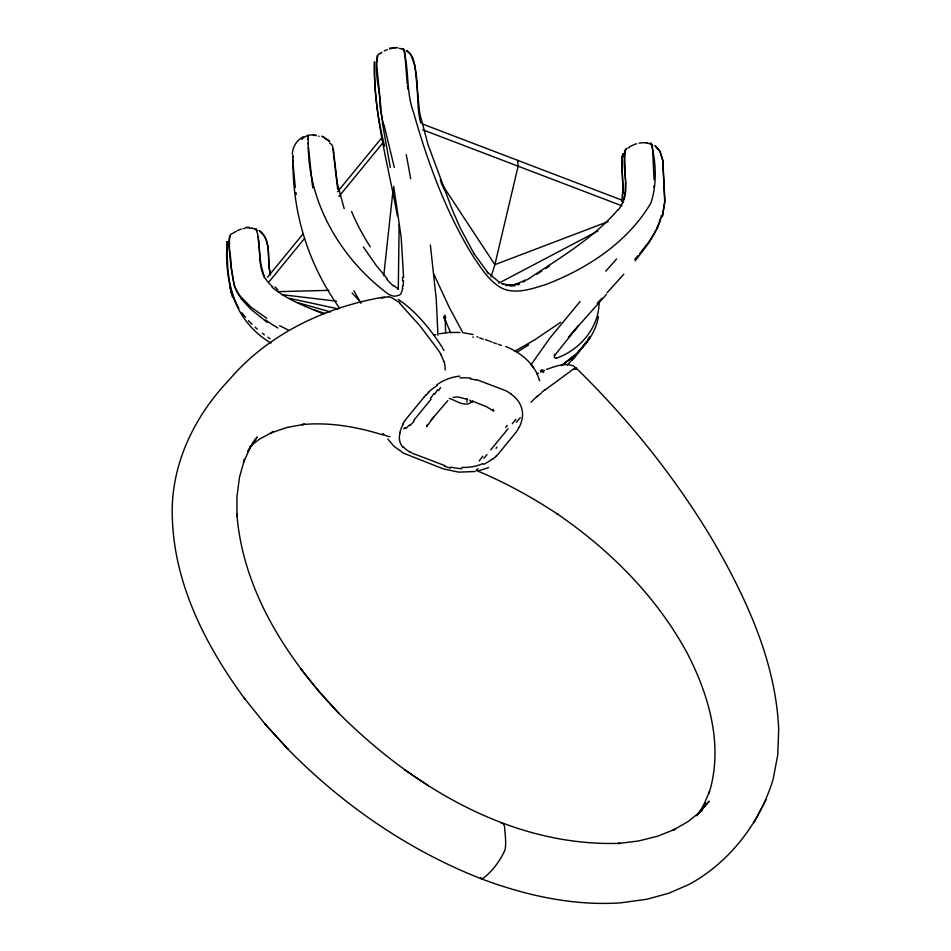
<?xml version="1.0" encoding="UTF-8"?>
<svg xmlns="http://www.w3.org/2000/svg" width="951" height="951" viewBox="0 0 951 951"><rect width="100%" height="100%" fill="white"/><g stroke="black" fill="none" stroke-linecap="round" stroke-linejoin="round"><path stroke-width="1.43" d="M437.924 335.263L436.271 299.03L430.363 245.049M403.581 277.24L401.203 237.488L393.69 186.36M398.291 289.366L399.147 224.495M307.767 135.411L308.255 144.017M293.051 155.358C291.588 210.064 307.304 263.058 339.293 307.696M403.509 280.735L403.2 285.704M307.886 136.575L308.1 135.173L311.738 134.971A25.178 22.289 -34.1 0 1 313.343 135.078L316.398 135.553L313.355 135.066M653.896 186.955L653.943 186.016M292.813 157.379L292.896 156.344M599.094 302.204C599.106 327.798 579.516 350.408 556.062 358.277M383.752 275.731L393.167 188.952M227.111 241.602C227.111 263.962 227.337 288.403 238.891 308.29M292.361 154.312C292.444 146.894 296.902 139.88 303.571 136.647M576.27 368.406L575.807 369.487M621.692 201.35L623.107 187.216L623.06 190.105L622.12 168.458M402.796 288.593L401.037 293.455A6.99 6.17 -89.3 0 1 400.621 294.002A6.574 5.777 -88.6 0 1 399.42 295.131L394.736 296.272A22.028 19.317 -86.9 0 1 388.412 294.18C341.326 259.326 307.862 203.134 308.207 143.387M623.963 199.781C629.443 183.365 620.563 164.523 626.115 148.915A10.711 6.36 39.9 0 1 627.125 148.356M227.027 241.732C224.472 282.233 233.803 320.856 270.999 343.097M662.526 216.222L664.69 201.755L662.74 160.22L659.744 150.936L654.93 145.622L660.125 151.518L662.847 160.731L664.927 201.255L662.253 216.614M598.393 316.576C595.005 338.033 578.208 353.736 561.34 365.719L573.715 356.031L562.291 365.006M427.189 424.752L426.619 426.63L433.085 417.739L447.838 400.597M554.457 354.307L554.326 357.184A22.028 5.968 -60.3 0 0 556.109 358.17M623.642 198.723L625.176 191.531L625.58 181.225M622.881 154.157L621.776 162.93L623.214 193.457M491.001 276.967L494.865 264.663L518.129 166.199L517.701 160.35M480.505 877.44L481.967 879.069C526.188 895.58 573.429 906.077 620.848 902.832L646.87 899.242L669.028 893.167L689.035 884.442C729.453 862.474 759.932 822.972 773.151 779.19L777.752 754.892L778.679 729.56C775.957 662.324 746.844 599.606 713.88 542.153C675.983 478.305 629.17 419.914 576.116 368.025M380.186 53.66L380.899 53.006M623.107 153.586L621.859 160.113L622.061 167.84M231.913 233.732A11.008 6.514 39.4 0 0 231.271 234.029L231.129 234.101A10.033 5.932 39.1 0 0 230.879 234.279C226.017 243.408 231.675 255.272 230.938 265.246M229.678 235.765C228.549 252.372 231.022 269.763 234.445 286.049A88.265 63.408 -15.6 0 0 241.399 298.697M657.652 227.717L648.832 242.957L635.137 260.931M656.868 228.739L650.068 240.258L639.678 253.667M519.187 427.082L517.522 430.066A53.149 40.548 9.5 0 1 515.941 432.432L497.991 454.316A53.173 40.524 9.3 0 1 495.899 456.397M379.318 53.767A11.008 6.538 39.9 0 0 378.676 54.076L378.557 54.159A10.033 5.944 39.4 0 0 378.308 54.326C372.899 70.041 380.388 88.954 379.936 105.549A88.265 14.776 74.6 0 0 383.027 123.333M377.262 55.515L376.608 63.61L380.864 107.32M753.834 822.793L766.137 799.708M402.701 424.289L404.377 421.471M587.599 340.161L589.454 336.797M437.65 389.66L434.714 394.166M530.92 364.946L549.94 337.997L580.122 301.479M554.469 355.686L578.47 325.682L568.401 337.427L572.252 332.909M586.803 341.35L578.374 352.869L567.331 364.946M618.043 209.636C592.865 238.879 558.57 258.601 526.878 279.974M589.858 338.211L578.303 351.858L587.1 341.92M431.017 399.301L413.661 420.485M251.896 443.867L257.15 436.985L247.676 451.713L250.909 445.841L243.575 462.341L244.478 459.345L239.486 477.295L236.977 496.434L236.942 516.595L236.858 513.956C242.814 590.714 286.94 658.793 338.806 713.25L318.835 691.365L301.11 669.314L301.966 670.384M483.988 458.346L486.983 454.554M431.314 419.914L433.68 416.99M490.704 449.894L508.072 428.711M267.6 277.157L303.06 233.887M337.569 191.757L382.361 137.087M268.967 281.865L304.415 238.594M338.936 196.453L382.789 142.935M472.611 400.692C466.525 408.728 456.23 400.478 449.3 398.41M512.22 423.754L515.822 419.498M571.717 360.405L576.116 355.329L573.584 358.242M573.774 331.138L606.393 294.465M623.844 274.209L606.952 292.908M423.908 397.292L405.97 419.189A53.161 32.821 -15.4 0 0 404.413 421.471M638.109 255.474L634.781 259.183M601.995 298.234L597.157 303.369M409.477 424.966L405.815 428.509M425.965 395.117L428.711 392.549M495.935 456.421L493.177 458.822M232.817 233.471L233.423 232.983M626.115 148.915L625.544 149.438A12.506 7.43 39.7 0 0 624.545 151.471L625.271 171.251M544.602 390.279L573.049 369.357M628.338 147.881L629.063 147.334M250.125 446.364L259.314 439.219L273.781 431.492L271.035 432.883L287.071 427.439L304.605 424.253L301.859 424.61C329.367 421.947 356.958 426.785 383.158 435.035M381.256 52.745L381.838 52.341M560.769 322.234L534.783 339.78L514.669 351.311M234.112 232.496L235.384 231.687M629.657 146.941L630.62 146.335A25.178 23.395 8.6 0 1 632.058 145.551A25.641 23.846 8.7 0 1 636.611 143.756M536.816 274.209L541.82 271.011M545.577 268.622L549.333 266.221M516.559 352.452L528.637 344.928M536.626 374.195L538.516 373.101M573.75 368.94L574.701 368.406M523.228 282.09L525.035 281.044M517.974 284.955L519.698 284.04M498.871 283.113L597.941 230.986M381.303 298.162L388.448 296.712M540.548 372.043L542.177 371.306M525.737 279.927L514.99 284.587L517.035 283.945L511.198 285.431L514.788 284.955L510.033 285.466L515.204 285.526L505.54 285.359L512.922 285.514M301.681 139.464A25.641 20.589 31.5 0 1 304.867 136.908A25.118 20.126 31 0 1 306.115 136.219L307.256 135.636M608.129 221.595L494.865 264.663L441.181 183.091M546.647 369.357C555.265 366.504 565.405 362.046 574.238 366.397M488.671 467.571L478.341 470.876M501.236 823.186C505.932 822.948 504.28 830.853 505.231 834.075C505.54 839.495 506.205 845.059 504.862 850.396C499.774 861.297 491.786 872.281 481.967 879.069C408.894 850.563 342.966 805.152 288.094 749.329L287.499 748.699M434.072 335.156L435.831 334.645M453.08 397.411L457.728 396.9L467.571 399.408M439.433 333.753L448.682 332.434L459.892 332.446M384.525 296.95C325.658 306.852 268.027 333.908 229.013 380.043C194.598 415.991 171.239 463.886 172.226 514.372L172.321 517.011C173.985 583.605 205.511 645.384 244.217 698.082L245.073 699.151M254.785 228.715L254.749 228.727A7.513 2.972 -69.4 0 0 254.583 228.739L254.25 228.692M402.178 48.774L402.214 48.774A7.513 2.972 -69.4 0 0 402 48.798L403.45 49.88M475.084 471.53L458.691 472.136L443.214 468.867L403.474 453.14L393.88 446.185L387.877 439.089M389.791 48.097L397.221 47.609M392.513 47.705L396.805 47.562M278.381 291.66L328.868 290.352M650.603 143.351L650.472 143.339A11.103 4.375 -68.6 0 1 650.603 143.351L650.96 143.435A10.116 3.994 -69 0 1 651.15 143.518C656.166 161.943 657.093 184.53 650.888 203.003C627.922 242.184 587.231 268.776 545.494 284.646C533.63 288.296 520.958 292.765 508.381 290.412M646.621 142.876L650.769 144.065M398.98 48.299L401.893 48.798M282.506 294.739L336.618 301.194M463.589 332.814L473.194 334.55M253.537 228.537L251.385 228.24A25.178 23.406 8.7 0 0 249.768 228.109M252.074 228.311L252.74 228.406M510.473 285.455L501.712 283.493L503.269 284.016M650.65 143.363L650.734 143.375A10.723 4.232 -68.8 0 1 650.924 143.423A11.21 4.434 -69 0 1 652.422 145.491L654.062 179.596M289.437 298.352L338.497 308.944M476.926 336.82L478.068 337.118M254.523 228.763L255.32 229.262M403.105 48.822L403.01 48.798A10.723 4.232 -68.9 0 1 403.105 48.822L403.153 48.846A10.116 3.994 -69.1 0 1 403.331 48.917C409.394 68.841 405.887 92.211 413.53 112.396C427.795 162.752 446.019 212.608 473.705 257.245C481.265 268.17 488.636 280.307 500.321 287.333A32.429 29.053 81.2 0 0 508.369 290.447M476.499 379.58L505.575 390.623A40.299 31.918 -7 0 1 511.008 393.952M297.663 302.632L330.472 311.94M472.171 402.261L469.604 400.121M313.83 309.8L325.04 313.521M318.704 136.195L319.084 136.326M444.937 465.657L415.266 454.328M485.592 339.614L486.555 339.983M493.141 342.491L493.926 342.788M473.289 401.453L486.27 406.624L493.902 411.105L493.105 409.346M491.643 341.932L490.169 341.373M422.22 123.903L622.869 200.495M422.648 129.752L621.906 205.808M487.411 340.303L489.064 340.945M494.924 343.168L496.577 343.822M323.162 313.782C305.461 306.436 286.905 299.648 272.045 287.202M476.059 470.365C504.743 482.193 532.037 497.207 557.892 514.325L556.858 513.647C609.864 549.892 656.737 596.646 687.383 653.492C709.327 695.894 723.711 746.416 708.959 793.526L709.517 791.422L702.837 807.244L705.238 802.775L696.988 815.78L709.173 801.182L697.784 813.854L701.969 810.407L688.417 821.343L672.928 830.282L675.139 829.236L657.747 836.167L638.727 840.946L618.233 843.513L620.195 843.311C512.22 847.139 412.211 786.881 338.223 712.632M505.718 346.497C518.58 351.644 530.599 360.536 536.804 373.22M321.64 136.1L329.272 141.117M289.056 330.437L279.57 325.658M323.447 136.908L329.415 141.366M255.189 228.68A10.711 4.232 -69.1 0 1 255.914 228.87C261.691 242.885 257.162 260.467 263.308 274.922M255.914 228.87L257.115 230.463M398.303 299.41C416.229 311.536 430.161 328.939 441.965 346.889M266.767 318.3L250.921 307.114L240.187 296.118A81.774 57.393 -21.5 0 1 233.91 283.802L231.212 266.851M259.029 230.475C272.747 240.33 266.316 261.121 270.56 274.994M499.168 282.09L487.435 272.307L488.029 272.925L473.776 253.323M404.472 769.704L428.473 785.799M267.813 337.177L270.12 338.782M406.862 50.926L410.226 53.85L412.686 57.595L414.969 65.583L419.629 112.919L427.986 144.504L451.939 209.006L460.225 227.955L474.05 253.762M267.29 322.425L250.85 309.241L241.233 298.78M398.457 289.306L393.738 285.466M255.248 229.203L255.641 229.512M406.564 50.617L409.239 52.792M396.056 300.219L398.172 301.919M259.694 230.986C272.307 240.781 266.446 259.575 270.31 272.973M262.345 333.171L264.366 334.764M650.96 144.219L651.625 144.79A25.178 17.522 -39 0 1 651.899 145.051M255.13 327.18L257.245 329.07M256.294 230.059L256.39 230.142A25.178 17.522 -39 0 1 256.853 230.594M399.539 303.131L420.33 326.3L437.852 349.528A58.308 43.461 75.9 0 1 440.955 354.509M329.688 141.64L328.309 140.249M274.97 286.881L277.942 289.96M248.413 320.594L251.967 324.327M361.095 302.68L352.096 292.967M265.567 724.662L288.094 749.329L264.83 723.818L265.567 724.662L244.217 698.082M387.497 279.154L375.99 265.115L363.353 246.975M318.835 691.365L319.56 692.209M241.816 312.736L245.536 317.313M531.514 364.934L533.547 367.609L532.441 366.135M410.226 53.85C420.865 74.19 414.886 100.699 420.699 123.036M462.792 332.648L449.122 307.09L434.131 274.803M442.441 347.911L443.951 350.574M353.962 290.673L360.738 303.107M450.738 332.886L444.426 318.371M443.808 316.826L446.495 323.304L443.855 316.945M537.553 374.86L539.645 380.757M444.711 314.936L445.805 317.622M264.39 277.68L260.8 263.796L258.208 238.594M440.967 181.118L440.432 179.751L444.283 189.808M344.179 208.638L337.272 183.163L334.063 155.786M394.308 167.388L383.954 124.569M404.627 50.867L407.218 83.569M384.62 146.192C377.606 118.685 373.767 90 374.516 61.66C373.279 113.894 388.174 164.749 397.387 215.734M232.496 297.378L230.094 287.452L231.747 294.299M337.688 189.356L332.636 146.347A13.278 9.272 -20.1 0 0 331.78 144.897L331.519 144.588A10.58 7.394 -20.1 0 0 329.545 143.066M390.326 167.471L382.326 122.62M333.409 149.141L333.813 152.552M312.594 186.776L312.76 187.87M296.225 194.444L295.939 192.471M312.439 185.683L308.504 147.369M407.931 89.287L407.67 87.361M407.444 85.459L407.551 86.398M295.297 187.656L293.134 164.63M333.872 153.182L333.92 153.812M258.066 236.692L258.113 237.31M292.944 162.015L292.991 162.657M292.896 161.397L292.837 160.184M467 402.107L466.834 398.624M625.176 171.418L625.437 179.858M307.922 138.929L307.886 138.038M445.127 317.491L445.65 333.302M649.795 143.482A7.739 3.031 -68.6 0 1 650.08 143.399M389.625 48.929A23.775 22.099 8.7 0 1 391.301 48.572M384.24 50.95A25.641 23.846 8.7 0 1 387.188 49.678M379.96 53.553A7.513 4.482 39.8 0 1 380.234 53.494M646.621 142.876A25.178 23.395 8.6 0 0 644.933 142.757A25.641 23.846 8.7 0 0 639.964 143.03A23.775 22.099 8.7 0 0 639.12 143.161M623.987 198.747A64.026 43.52 -8.9 0 1 618.53 209.767M498.36 344.191A53.85 27.603 7.4 0 1 501.355 345.498M479.673 337.95A53.85 26.152 5.6 0 1 483.298 339.15M472.813 337.094A23.228 15.299 0 0 1 473.432 337.177M660.731 217.791A88.229 60.686 -16.2 0 1 656.547 228.704M277.954 328.012A369.666 282.328 -50 0 1 265.519 319.964M272.687 286.845A65.037 42.438 -9.2 0 1 263.498 274.863M235.527 231.604A25.178 23.406 8.7 0 1 236.323 231.164M244.728 228.383A25.641 23.846 8.7 0 0 243.884 228.525A23.775 22.099 8.7 0 0 243.04 228.692M237.524 230.558A25.641 23.846 8.7 0 1 241.376 229.108M402.701 285.645A33.261 31.347 80.9 0 1 402.332 288.498M402.582 277.288A140.7 119.41 -79.3 0 1 402.499 280.759M406.232 154.644A369.666 81.358 80.8 0 1 410.666 178.8M382.908 123.666A81.774 9.95 78.1 0 1 380.507 106.999M403.165 48.81A11.21 4.422 -69.2 0 1 404.591 50.914M370.284 246.856A133.699 57.274 48.3 0 1 351.585 211.467M393.369 285.918A110.054 103.445 -72.2 0 1 387.045 279.606M616.628 258.934A369.666 170.395 -35.6 0 1 605.728 271.13M661.444 215.413A81.774 56.394 -21.3 0 1 657.414 227.693M623.499 201.743A70.398 49.618 -19.5 0 1 623.19 202.741M450.524 468.058A40.513 26.343 3.8 0 1 444.486 466.228M461.806 468.748A40.501 26.069 4.2 0 1 450.976 467.131M482.846 463.613A36.031 24.12 4 0 1 461.782 467.416M492.88 458.62A57.559 43.009 6.9 0 1 483.667 464.361M519.329 427.13A57.559 43.794 8.5 0 0 522.242 417.988A36.031 27.317 5.8 0 0 517.808 400.549A40.501 31.668 -4.8 0 0 510.937 394.011M470.448 378.985A40.524 30.123 -13.3 0 1 476.225 380.055M459.808 377.975A40.501 30.301 -13.9 0 1 470.757 378.165M436.711 384.917A36.031 26.152 -13.1 0 1 459.797 376.109M428.188 392.323A57.559 36.923 -13.8 0 1 437.365 385.417M423.849 397.28A53.173 32.893 -15.3 0 1 425.905 395.105M399.872 432.467A57.559 35.817 -14.7 0 1 403.141 424.336M402.82 447.208A36.031 22.753 -12.6 0 1 400.228 432.491M410.107 452.177A40.501 24.797 -3.7 0 1 403.367 446.946M415.1 454.471A40.501 24.239 -2.1 0 1 410.238 452.094M414.137 421.198A195.965 145.146 75.3 0 1 409.905 425.632M405.197 427.463A83.426 60.472 79.8 0 1 403.723 428.925M390.005 436.699A20.565 15.145 72.2 0 1 383.503 434.357M383.586 434.096A32.179 23.204 73.1 0 1 382.777 433.501M388.448 296.653A22.848 16.833 74.6 0 1 395.949 300.457M398.421 301.419A54.397 42.141 80.5 0 1 399.8 302.62M440.788 354.64A32.179 23.834 75.7 0 1 443.725 361.321M443.951 361.237A20.565 15.275 75.8 0 1 445.163 369.998M440.551 387.473A91.926 68.21 75.2 0 1 438.53 390.683M434.036 393.345A195.965 143.363 76.9 0 1 430.399 398.505M479.149 461.009A195.965 22.099 -45.9 0 1 482.858 456.242M495.994 448.385A83.426 5.872 -48.2 0 1 497.004 447.16M478.103 468.831A20.565 2.544 -43.9 0 1 476.594 469.639M574.154 369.024A22.848 2.544 -45.4 0 1 576.425 368.239M574.594 367.359A54.397 7.453 -50.3 0 1 575.141 367.145M541.939 392.169A58.308 6.776 -46.5 0 1 545.196 389.506M536.84 396.971A32.179 3.566 -46.2 0 1 541.25 393.084M531.098 402.178A20.565 2.33 -46.3 0 1 537.493 395.973M505.682 427.439A91.926 10.58 -45.9 0 1 507.335 425.394M516.357 422.292A195.965 18.224 -46.6 0 1 520.28 417.667M540.501 370.605A53.411 10.865 -45.6 0 1 542.367 369.844M542.926 370.605A30.515 4.363 -39.3 0 1 544.222 370.272M543.354 371.056A24.797 3.293 -37.8 0 1 544.352 370.783M542.878 372.53A30.67 4.422 -41.7 0 1 543.603 372.21M622.691 154.823L622.097 157.319L622.691 154.823M249.388 227.503L245.893 227.539L249.388 227.503M402.653 48.751L402.606 48.739A11.103 4.386 -68.7 0 1 402.784 48.751L402.748 48.751M321.272 137.265L321.272 137.265"/></g></svg>
